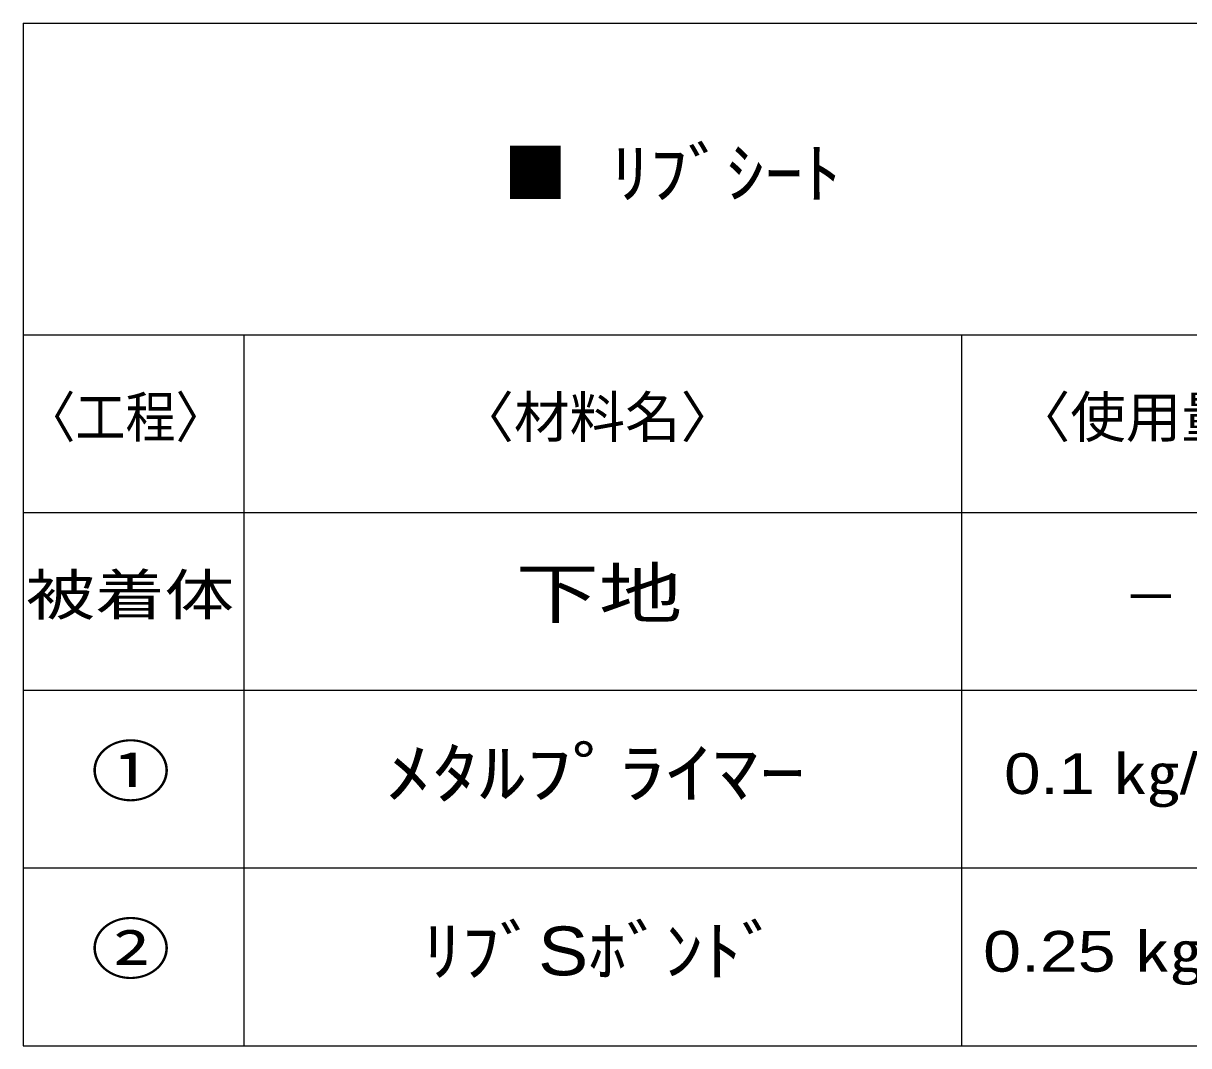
# Model space of a CAD drawing. Units: millimetres, scale not verified. Extents: x -92 to 74, y -85 to 80.
# Drawn here: x -70.1 to -17.7, y -85 to -39 of the extents above; entities that cross this region are included whole.
import ezdxf
from ezdxf.enums import TextEntityAlignment as Align

# ---------------------------------------------------------------- set-up
doc = ezdxf.new("R2010")
doc.units = ezdxf.units.MM
doc.header["$LTSCALE"] = 0.1
doc.layers.add('0-5_Z_O-文字', color=134, linetype='Continuous')
doc.styles.add('HGPｺﾞｼｯｸM', font='')
doc.styles.get('HGPｺﾞｼｯｸM').set_extended_font_data('HGPｺﾞｼｯｸM')

msp = doc.modelspace()

# ---------------------------------------------------------------- linework, layer by layer
at = {"layer": '0-5_Z_O-文字'}
for p, q in [((-70.1312, -39.0152), (-10.1312, -39.0152)), ((-70.1312, -39.0152), (-70.1312, -85.0417)), ((-70.1312, -53.0417), (-10.1312, -53.0417)), ((-70.1312, -61.0417), (-10.1312, -61.0417)), ((-70.1312, -69.0417), (-10.1312, -69.0417)), ((-70.1312, -77.0417), (-10.1312, -77.0417)), ((-70.1312, -85.0417), (-10.1312, -85.0417))]:
    msp.add_line(p, q, dxfattribs=at)
at = {"layer": '0-5_Z_O-文字', "color": 1}
for p, q in [((-60.202, -53.0417), (-60.202, -85.0417)), ((-27.9177, -53.0417), (-27.9177, -85.0417))]:
    msp.add_line(p, q, dxfattribs=at)

# ---------------------------------------------------------------- texts
at = {"layer": '0-5_Z_O-文字', "color": 3, "style": 'HGPｺﾞｼｯｸM', "width": 0.95}
msp.add_text('■', height=2.199, dxfattribs=at).set_placement((-48.5145, -47.5208), align=Align.BOTTOM_LEFT)
at = {"layer": '0-5_Z_O-文字', "style": 'HGPｺﾞｼｯｸM'}
for s, height, width, p in [(' ﾘﾌﾞｼｰﾄ', 2.199, 1.15, (-44.616, -47.5208)), ('〈工程〉', 1.833, 0.9, (-70.0334, -58.2092)), ('下地', 2.199, 1.25, (-47.9736, -66.4351)), ('被着体', 1.833, 1.25, (-70.0207, -66.2092)), ('①', 2.199, 1.2, (-67.1006, -74.4427)), ('ﾒﾀﾙﾌﾟﾗｲﾏｰ', 2.199, 1.4, (-53.8289, -74.5264)), ('0.1 ㎏/㎡', 1.833, 1.2, (-25.9914, -74.2599)), ('②', 2.199, 1.2, (-67.1006, -82.4427)), ('ﾘﾌﾞSﾎﾞﾝﾄﾞ', 2.199, 1.15, (-52.1385, -82.534)), ('0.25 ㎏/㎡', 1.833, 1.25, (-26.9369, -82.2599))]:
    msp.add_text(s, height=height, dxfattribs=dict(at, width=width)).set_placement(p, align=Align.BOTTOM_LEFT)
for s, p in [('〈材料名〉', (-50.551, -58.2092)), ('〈使用量〉', (-25.5156, -58.2092)), ('－', (-20.6425, -66.2917))]:
    msp.add_text(s, height=1.833, dxfattribs=at).set_placement(p, align=Align.BOTTOM_LEFT)

doc.saveas('drawing.dxf')
